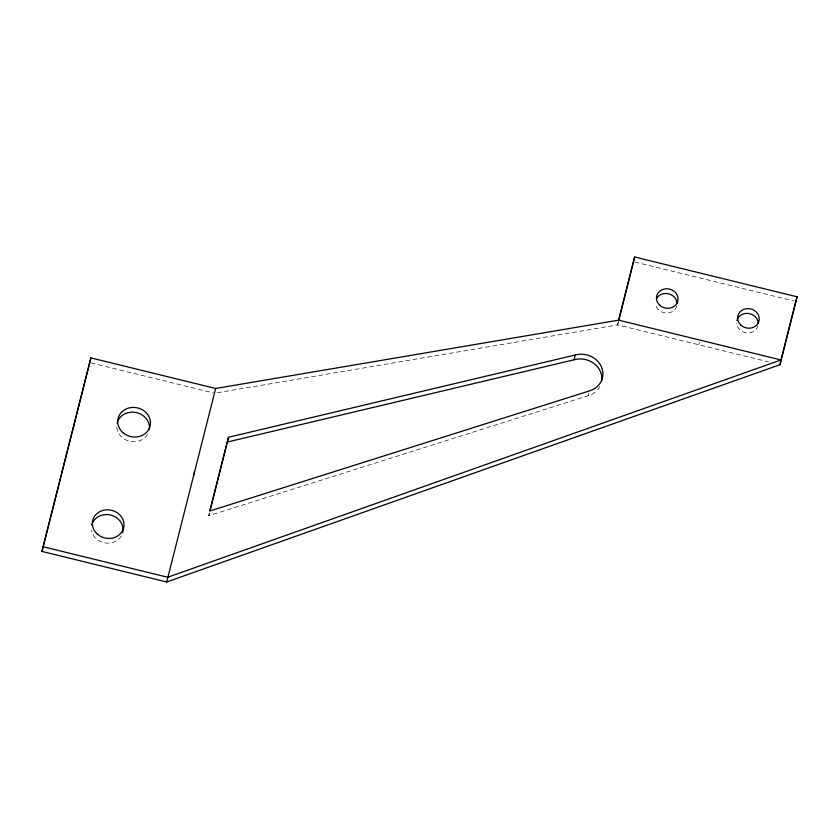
<?xml version="1.0" encoding="UTF-8"?>
<svg xmlns="http://www.w3.org/2000/svg" width="839" height="839" viewBox="0 0 839 839"><rect width="100%" height="100%" fill="white"/><g stroke="black" fill="none" stroke-linecap="round" stroke-linejoin="round"><path stroke-width="0.63" stroke-dasharray="4.2 3.15" d="M599.885 386.601A20.902 18.72 11.8 0 1 588.045 395.756L208.775 515.754L209.268 513.395M588.045 395.756L588.538 393.397M618.123 322.522L617.63 324.892L215.969 392.998M698.824 344.787L699.317 342.417M208.775 515.754L209.404 513.258M618.27 322.365L617.63 324.892L768.597 361.882M634.945 262.041L793.526 300.897M91.189 362.951L213.41 392.904M757.995 325.742A10.865 9.732 11.8 0 1 746.437 332.842A10.865 9.732 11.8 0 1 736.632 323.099M121.215 536.09A15.899 14.242 11.9 0 1 104.382 542.812A15.899 14.242 11.9 0 1 91.503 530.028M147.591 434.445A16.455 14.745 11.8 0 1 129.468 441.251A16.455 14.745 11.8 0 1 116.715 426.883M676.8 305.847A10.865 9.732 11.8 0 1 666.659 313.041A10.865 9.732 11.8 0 1 655.909 305.742"/><path stroke-width="1.26" d="M41.95 551.422L90.895 357.907L215.654 388.478L618.616 320.152L781.004 359.952L780.018 364.682L166.709 581.993L41.95 551.422L90.895 357.907M166.709 581.993L215.654 388.478M210.044 510.752L228.502 437.266L575.135 355.033A20.902 18.72 11.8 0 1 601.699 367.534A20.902 18.72 11.8 0 1 589.03 391.026L209.76 511.024L228.502 437.266M601.762 380.801A20.902 18.72 11.8 0 0 574.149 359.763L575.135 355.033M780.018 364.682L797.05 296.796L634.662 257.007L618.584 321.106M618.616 320.152L634.662 257.007M797.05 296.796L781.004 359.952L167.695 577.263L42.936 546.692M193.61 475.273L194.575 471.487M227.516 441.996L574.149 359.763M736.883 320.561A10.865 9.732 11.8 0 1 748.44 313.461A10.865 9.732 11.8 0 1 758.257 323.204M656.675 298.317A10.865 9.732 11.8 0 1 668.652 293.818A10.865 9.732 11.8 0 1 677.063 303.319M117.114 423.045A16.455 14.745 11.8 0 1 136.023 412.515A16.455 14.745 11.8 0 1 149.332 429.62M91.766 525.078A15.899 14.242 11.9 0 1 110.706 515.052A15.899 14.242 11.9 0 1 122.641 532.639M741.078 325.301A10.865 9.732 11.8 0 0 758.98 321.012A10.865 9.732 11.8 0 0 745.231 308.951A10.865 9.732 11.8 0 0 741.078 325.301M122.945 432.651A16.455 14.745 11.8 0 0 150.066 426.149A16.455 14.745 11.8 0 0 129.237 407.901A16.455 14.745 11.8 0 0 122.945 432.651M659.884 305.406A10.865 9.732 11.8 0 0 677.786 301.117A10.865 9.732 11.8 0 0 664.037 289.067A10.865 9.732 11.8 0 0 659.884 305.406M97.439 534.191A15.899 14.242 11.9 0 0 123.637 527.909A15.899 14.242 11.9 0 0 103.512 510.28A15.899 14.242 11.9 0 0 97.439 534.191"/></g></svg>
